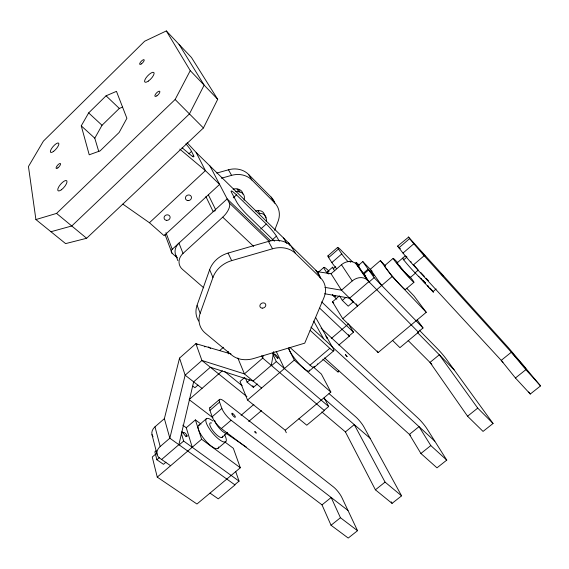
<?xml version="1.0" encoding="UTF-8"?>
<svg xmlns="http://www.w3.org/2000/svg" width="569" height="569" viewBox="0 0 569 569"><rect width="100%" height="100%" fill="white"/><g stroke="black" fill="none" stroke-linecap="round" stroke-linejoin="round"><path stroke-width="0.85" d="M244.058 200.21L244.357 198.481A6.892 6.081 -30.3 0 0 239.947 192.016L238.404 189.242L237.081 188.944A6.856 6.067 -30.3 0 0 233.084 189.235M273.753 351.507L271.278 365.398L253.07 381.024L210.352 367.247L193.645 381.835L178.872 444.681L161.61 459.496M263.205 355.504L262.722 358.114L244.414 373.897L201.924 360.469L195.885 343.655L179.541 358.093L164.384 418.649L169.839 438.201L235.004 484.937L218.283 498.857L210.011 493.11M197.08 305.219L209.641 269.713A24.958 21.081 -25.1 0 1 228.091 253.077L268.426 241.42A24.887 20.875 -29.1 0 1 291.115 246.057L315.916 270.325L320.503 277.821A24.645 20.036 -29.5 0 1 323.818 297.957L304.728 343.157L253.781 358.491A24.225 19.481 -24 0 1 231.761 355.099L205.295 333.135A24.801 20.406 -22.6 0 1 200.174 313.27L197.08 305.219A24.481 20.278 -22.6 0 0 198.681 321.008M200.174 313.27L212.955 277.444A25.285 21.231 -25 0 1 231.675 260.63L272.537 248.781A25.214 21.017 -29 0 1 295.482 253.411L320.503 277.821M274.628 230.374L278.07 221.341A21.508 18.621 -30.9 0 0 274.592 202.792L271.1 197.087L248.568 174.441A21.693 19.282 -30.6 0 0 228.482 169.79L216.739 173.083M203.418 127.975L217.707 99.298L191.469 57.497L166.326 30.939L144.64 41.231L43.415 141.105L28.45 166.525L35.911 219.563L65.606 243.61L86.623 238.276L203.418 127.975L175.131 99.511L190.252 70.641L166.326 30.939M98.8 151.653L94.788 138.196L102.015 125.28L119.312 108.43L122.527 107.128M81.253 125.856L88.664 112.904L106.076 95.805L116.46 91.353L126.894 118.302L119.163 132.449L100.101 150.87L89.226 154.804L81.253 125.856L94.788 138.196M35.911 219.563L56.566 213.411L175.131 99.511M397.653 246.085L408.585 237.138L508.714 348.029L540.55 385.91L530.272 394.04L515.436 377.994L501.225 360.369L511.339 352.211L525.863 369.672L540.55 385.91M188.944 153.801L191.518 151.375A12.61 1.607 47.5 0 0 185.864 143.836M192.301 156.717L193.588 155.515L191.518 151.375M122.854 204.122L149.441 222.742L205.395 170.622L196.17 152.485L187.18 142.791M177.357 257.871L172.037 253.219A3.158 2.753 -19.7 0 1 172.236 249.279L227.159 198.866L270.517 240.687M233.29 197.82L236.469 194.904L266.292 224.015A11.636 1.437 48.4 0 1 276.406 236.163L279.351 241.263M203.745 287.829L182.35 269.251A12.696 10.932 -21.4 0 1 183.033 253.425L222.728 217.173A12.824 5.91 -47.1 0 0 229.3 202.955L209.954 165.97M260.673 229.072L266.292 224.015M272.01 240.097L276.406 236.163M219.648 350.589L223.432 347.275M327.893 255.915L337.63 247.394M336.663 268.753A10.398 1.017 48.9 0 1 331.862 262.572L328.647 257.608L338.441 249.037A10.334 0.868 48.9 0 1 341.158 250.324L352.318 261.733M317.993 272.523L323.896 267.366M331.862 262.572L341.756 253.945L338.441 249.037M327.588 271.577L332.588 267.217M197.934 385.099L194.918 387.724L192.863 386.131M333.285 268.781L335.703 266.676M152.997 436.743A10.462 8.002 -16.4 0 1 154.996 426.814L164.384 418.649M316.272 271.52L331.058 273.753L341.457 264.713A11.039 8.898 -33.5 0 1 356.13 263.902L359.487 267.338M222.365 370.718L189.114 399.594L212.948 417.753M372.112 271.207L362.802 261.591L357.965 265.773L363.2 273.369L365.732 275.951M170.593 465.734L159.797 458.237A10.74 8.08 -16.7 0 1 160.181 446.53L169.839 438.201L185.131 375.191L179.541 358.093M392.596 340.447L399.922 347.652L418.464 332.225L367.261 280.055A11.344 9.019 -33.2 0 0 352.218 280.951L341.492 290.197L324.899 287.373M156.091 450.755L154.853 451.814L156.873 459.752L163.481 464.318L165.97 462.192M363.2 273.369L368.115 269.137L362.802 261.591M368.648 269.898L374.118 277.665L369.125 281.954L363.733 274.137L368.648 269.898L374.224 275.737L368.115 269.137M155.557 454.19L152.257 457.028L157.257 477.121L196.959 504.013L240.324 467.761L233.347 448.308L224.911 441.992M192.23 447.262L186.269 427.739L195.387 419.894L201.006 424.097M244.684 377.439L240.033 381.443L247.529 400.035L285.204 430.235L286.299 432.732M406.664 288.227L413.997 295.944L426.245 312.31L378.129 352.545L342.758 318.718L332.495 301.819L339.224 296.029M385.277 265.723L380.391 260.574L370.263 269.293L381.699 285.467M209.861 407.774L219.428 399.538M209.94 410.377L219.563 402.098A10.512 2.888 49.6 0 1 224.058 401.166L333.434 486.922A9.652 2.319 51.5 0 1 341.884 497.526L357.531 530.699L348.228 538.061L331.037 525.251L322.011 504.874L221.348 428.564A10.583 3.065 49.8 0 1 212.152 416.778L209.94 410.377A10.484 3.016 49.6 0 1 210.779 407.425M502.989 362.282L413.286 265.012A11.167 0.42 49 0 1 402.994 253.07L398.883 247.835L409.595 238.624L408.293 236.924M156.873 459.752L159.37 457.604M257.337 383.968L253.397 387.34L247.124 382.212L249.763 379.943M351.67 299.792L353.086 301.997L348.235 306.15L342.339 300.411L345.988 297.267M198.787 425.249L206.511 418.62M384.601 265.695L393.186 258.326M185.907 436.708L187.009 435.769M277.402 358.157L277.985 357.659M373.342 275.787L373.954 275.261M179.178 444.901L183.652 441.06L181.333 433.215M271.569 365.639L276.292 361.585L272.971 354.515M212.152 416.778L221.867 408.45L219.563 402.098M402.994 253.07L413.819 243.781L409.595 238.624M397.112 262.857L405.199 255.929M403.67 259.841L406.984 257.01M157.257 477.121L201.597 439.254L195.387 419.894M247.529 400.035L294.294 360.106L288.355 348.178M342.758 318.718L392.148 276.548L380.391 260.574M221.348 428.564L231.114 420.242L347.993 510.471M413.286 265.012L424.168 255.737L525.905 368.342M241.057 415.313L253.874 404.403M331.272 338.527L348.505 323.861M227.33 432.34L226.142 433.358L246.484 447.213M222.074 437.376L227.003 433.187M410.014 277.743L415.505 273.084M290.076 347.567L310.005 365.163L329.807 348.356A11.643 1.807 49.4 0 0 333.007 348.192L315.688 317.559M349.074 335.959L353.491 332.218L348.868 324.657M248.681 421.48L261.498 410.612M338.854 345.063L349.323 336.187L348.42 334.693M217.934 448.365L225.715 441.772M309.131 371.102L314.806 366.294M405.299 289.628L413.955 282.295M314.252 367.304L333.882 350.675M322.815 359.21L337.63 371.735L338.861 370.696M418.556 270.111A9.879 0.363 49 0 1 418.428 269.998L415.114 272.814L432.895 291.691L436.146 288.96M285.204 430.235L330.852 392.069L321.371 374.068L313.384 367.019M234.727 484.745L239.058 481.132L235.737 471.673M324.095 410.334L328.662 406.536L324.152 397.752M418.215 331.976L423.03 327.972L417.212 319.949M345.404 431.914L354.281 424.623L385.057 482.107L401.593 495.841L392.062 503.38L375.405 489.817L345.404 431.914L321.805 411.92M322.011 504.874L331.172 497.491L340.447 517.733L357.531 530.699M331.037 525.251L340.447 517.733M375.405 489.817L385.057 482.107M420.904 453.486L430.804 445.584L446.757 460.108L436.985 467.839L420.904 453.486L409.403 434.403L419.026 426.65L430.804 445.584M467.562 416.224L477.718 408.115L493.06 423.478L483.038 431.409L467.562 416.224L430.008 362.41L439.311 354.772L477.718 408.115M515.436 377.994L525.863 369.672M221.405 178.218L231.583 175.359A21.942 19.417 -30.4 0 1 251.875 180.003L274.592 202.792M50.925 231.725L71.765 225.985L189.441 113.914L204.143 85.137L179.029 44.361M255.474 210.985L258.07 210.665A6.721 5.825 -30.9 0 1 264.493 214.883L266.377 218.944A6.757 5.832 -30.7 0 1 266.271 221.512M324.657 293.732L349.615 298.184L368.854 281.676L356.791 264.187A10.882 0.868 49 0 1 359.366 265.31M235.794 191.689A6.892 6.088 -30.2 0 1 238.624 191.725L239.947 192.016M231 353.939L195.885 343.655L197.265 344.778M399.367 265.403L399.808 265.773M183.652 441.06L239.058 481.132M181.575 432.163L183.709 433.72A2.632 0.854 49.6 0 0 186.675 436.565A2.632 0.854 49.6 0 0 185.878 433.905A2.632 0.854 49.6 0 0 183.431 432.796L182.009 431.757M182.777 425.164L186.269 427.739M201.597 439.254L240.324 467.761M202.031 388.378L185.131 375.191L201.924 360.469L246.91 396.643M224.357 371.294L242.216 385.775M208.645 346.905L210.608 348.513M261.591 388.03L244.414 373.897L237.842 358.029M298.931 418.756L306.769 425.199L324.358 410.555L262.722 358.114L261.669 355.774M56.566 213.411L86.623 238.276M179.797 149.128L205.395 170.622L219.598 184.406L164.085 235.673L149.441 222.742M421.928 279.614L421.444 279.116M276.292 361.585L328.662 406.536M272.771 353.413L274.927 355.269A2.703 0.548 49.3 0 0 277.864 358.278A2.703 0.548 49.3 0 0 276.712 355.838A2.703 0.548 49.3 0 0 274.528 354.416L272.914 353.022M324.131 398.627L370.113 438.279M329.017 393.606L355.696 416.849A9.232 1.664 50.4 0 1 363.89 426.899L401.593 495.841M294.294 360.106L330.852 392.069M324.572 357.901L410.676 435.555M310.133 330.347L329.807 348.356M310.909 327.111L332.111 346.606M331.542 346.229L434.78 441.139M321.087 328.199L418.258 418.322A9.886 1.309 50.3 0 1 427.127 428.998L446.757 460.108M88.664 112.904L102.015 125.28M422.611 280.233L423.016 280.609M222.728 217.173L253.66 246.398M319.707 308.185L349.323 336.187M106.076 95.805L119.312 108.43M321.656 301.876L353.491 332.218M332.495 301.819L333.761 303.042M229.3 202.955L269.357 241.526M332.41 294.906L336.841 299.209M274.429 241.178L247.508 215.125A12.212 1.572 48.1 0 1 236.825 202.258L231.562 192.486A11.999 1.508 48.1 0 1 236.469 194.904M196.17 152.485L288.597 242.956A11.088 9.332 -30.4 0 1 290.133 245.054M348.968 297.957L353.086 301.997M408.129 340.554L431.878 364.281M417.589 332.673L454.147 369.864M419.282 330.169L437.881 349.181A9.453 0.704 49.5 0 1 446.473 359.295L493.06 423.478M363.733 274.137L365.76 276.207M374.118 277.665L423.03 327.972M350.724 261.953L349.75 261.093L350.362 262.096M190.252 70.641L217.707 99.298M392.148 276.548L426.245 312.31M432.895 291.691L433.457 292.231L431.672 289.898M420.79 272.53L424.332 276.321M426.103 278.213L428.464 280.745M425.349 283.127L424.993 282.8L425.328 283.234M430.057 288.199L430.413 288.597M424.268 281.662L425.448 282.949M428.727 286.975L428.315 286.52M419.09 276.577L418.763 276.214M424.168 255.737L413.819 243.781M404.502 271.847L407.795 275.083M427.959 285.944L428.215 286.235L427.796 285.908M423.172 280.773L424.367 282.224L423.706 281.392M421.366 279.03L420.918 278.518M430.591 288.796L431.53 289.955L429.929 288.17M403.641 270.872L400.811 267.515M423.428 281.235L422.632 280.275M428.4 286.449L428.734 286.847M420.74 278.312L420.441 277.949M421.544 279.08L421.899 279.535M528.615 391.998L530.272 394.04M400.242 266.804L399.282 265.41M407.461 274.564L407.724 274.955M356.13 263.902L367.261 280.055M341.457 264.713L352.218 280.951M356.208 303.874L357.602 306.044L341.492 290.197L331.058 273.753M377.183 351.045L378.129 352.545M339.572 295.987L342.339 300.411M248.568 174.441L251.875 180.003M291.115 246.057L295.482 253.411M288.597 242.956L289.913 245.168M283.511 237.97L286.655 243.312M258.07 210.665L259.692 213.51A6.757 5.839 -30.8 0 1 266.143 217.735M313.711 321.065L323.626 338.804M228.482 169.79L231.583 175.359M268.426 241.42L272.537 248.781M237.081 188.944L238.624 191.725M391.23 501.815L392.062 503.38M208.346 194.797L215.559 209.513M205.886 196.547L213.197 211.675A3.194 2.817 -26.6 0 1 215.473 210.715M276.221 351.379L284.4 368.548M228.091 253.077L231.675 260.63M209.641 269.713L212.955 277.444M252.714 385.711L253.397 387.34M245.445 378.143L247.124 382.212M227.65 351.386L228.646 353.854A14.389 3.393 49.1 0 1 228.112 351.45M183.033 253.425L178.958 243.084A12.461 10.818 -21.3 0 0 176.959 257.252M175.878 255.453L177.855 260.652M165.956 232.664L172.222 249.265M164.974 234.364L172.037 253.219M154.996 426.814L160.181 446.53M151.98 434.56L157.058 454.389M238.404 189.242A6.849 6.06 -30.4 0 1 242.856 194.121M408.528 275.524A9.858 0.477 49 0 1 408.286 276.214A9.858 0.477 49 0 1 399.751 266.534A9.858 0.477 49 0 1 397.887 263.461M415.441 272.878A9.872 0.405 49 0 1 408.243 265.339A9.872 0.405 49 0 1 403.044 258.539M417.29 268.867A9.879 0.363 49 0 1 413.201 264.372M411.195 262.067A9.879 0.363 49 0 1 410.534 261.299M406.671 256.612A9.879 0.363 49 0 1 406.401 256.256M405.256 289.28A15.825 0.953 49 0 1 393.919 277.942A15.825 0.953 49 0 1 385.064 265.929M410.142 276.939A15.868 0.775 49 0 1 410.946 279.592A15.868 0.775 49 0 1 395.505 261.84A15.868 0.775 49 0 1 397.767 262.707M222.465 436.146A9.346 2.781 49.9 0 1 213.78 431.779A9.346 2.781 49.9 0 1 211.568 422.98M227.067 433.137A9.36 2.724 49.9 0 1 220.409 429.396A9.36 2.724 49.9 0 1 214.677 420.391M218.581 446.978A15.007 4.616 49.9 0 1 204.996 440.093A15.007 4.616 49.9 0 1 199.797 424.986M224.513 434.645A15.043 4.474 49.9 0 1 221.042 440.755A15.043 4.474 49.9 0 1 206.618 423.749A15.043 4.474 49.9 0 1 212.941 420.996M338.171 371.479A2.639 0.434 49.7 0 1 337.63 371.735M309.365 370.042A15.406 2.881 49.5 0 1 297.687 362.09A15.406 2.881 49.5 0 1 289.564 347.51M317.509 363.925A15.441 2.724 49.4 0 1 317.331 364.153M328.861 274.066A9.182 0.989 49 0 1 328.057 271.655M334.728 270.816A9.196 0.925 49 0 1 333.043 267.309M327.239 273.17A14.787 1.593 49 0 1 329.088 271.292M335.44 295.844A14.751 1.743 49 0 1 332.531 294.799M398.883 247.835A11.06 0.413 48.9 0 1 397.973 246.263M398.933 247.195A11.06 0.413 48.9 0 1 400.334 248.667M328.647 257.608A10.306 0.996 48.9 0 1 328.726 256.263M348.036 261.719A10.427 0.882 48.9 0 1 341.756 253.945M325.76 336.03A2.696 0.413 49.4 0 1 327.445 338.306A2.696 0.413 49.4 0 1 326.862 338.349M231.114 420.242A10.612 2.937 49.7 0 1 221.867 408.45M193.588 155.515A12.71 1.643 47.5 0 1 190.459 154.818L182.905 148.445A12.874 1.671 47.4 0 1 182.123 147.762M204.491 346.741A9.915 2.504 48.7 0 1 204.904 346.855M271.1 197.087A21.266 18.5 -31 0 1 274.912 203.169M315.916 270.325A24.332 19.908 -29.6 0 1 320.397 278.163M314.28 366.692A11.579 2.098 49.5 0 1 310.005 365.163M347.083 356.493L345.347 354.523L347.047 356.55M256.15 433.037C253.603 432.34 254.869 429.766 256.15 433.037M424.823 255.801L421.181 251.626L424.801 255.787M442.91 275.809L441.146 273.781L442.917 275.801M148.338 81.09A6.579 2.212 -46.7 0 0 153.9 72.54A6.579 2.212 -46.7 0 0 145.792 78.202A6.579 2.212 -46.7 0 0 148.338 81.09M53.671 151.311A6.117 1.949 -48.9 0 0 58.714 143.196A6.117 1.949 -48.9 0 0 51.487 148.687A6.117 1.949 -48.9 0 0 53.671 151.311M61.381 189.79A6.622 2.29 -49.4 0 0 66.801 180.828A6.622 2.29 -49.4 0 0 58.927 186.568A6.622 2.29 -49.4 0 0 61.381 189.79M141.425 63.849A3.158 1.024 -46.7 0 0 144.121 59.766A3.158 1.024 -46.7 0 0 140.251 62.519A3.158 1.024 -46.7 0 0 141.425 63.849M57.846 167.876A3.179 1.053 -49.1 0 0 60.463 163.609A3.179 1.053 -49.1 0 0 56.694 166.411A3.179 1.053 -49.1 0 0 57.846 167.876M156.866 95.834A3.428 1.202 -46.7 0 0 159.761 91.346A3.428 1.202 -46.7 0 0 155.508 94.234A3.428 1.202 -46.7 0 0 156.866 95.834M232.223 414.63A2.625 0.718 49.8 0 0 235.26 417.29A2.625 0.718 49.8 0 0 233.247 413.905A2.625 0.718 49.8 0 0 232.223 414.63M166.347 220.338A3.073 2.738 -19.9 0 0 170.01 216.64A3.073 2.738 -19.9 0 0 164.91 215.815A3.073 2.738 -19.9 0 0 166.347 220.338M187.962 200.608A3.094 2.774 -24 0 0 191.284 196.561A3.094 2.774 -24 0 0 186.084 196.177A3.094 2.774 -24 0 0 187.962 200.608M262.238 308.149A3.087 2.532 -26.2 0 0 265.666 304.28A3.087 2.532 -26.2 0 0 260.602 304.081A3.087 2.532 -26.2 0 0 262.238 308.149"/></g></svg>
